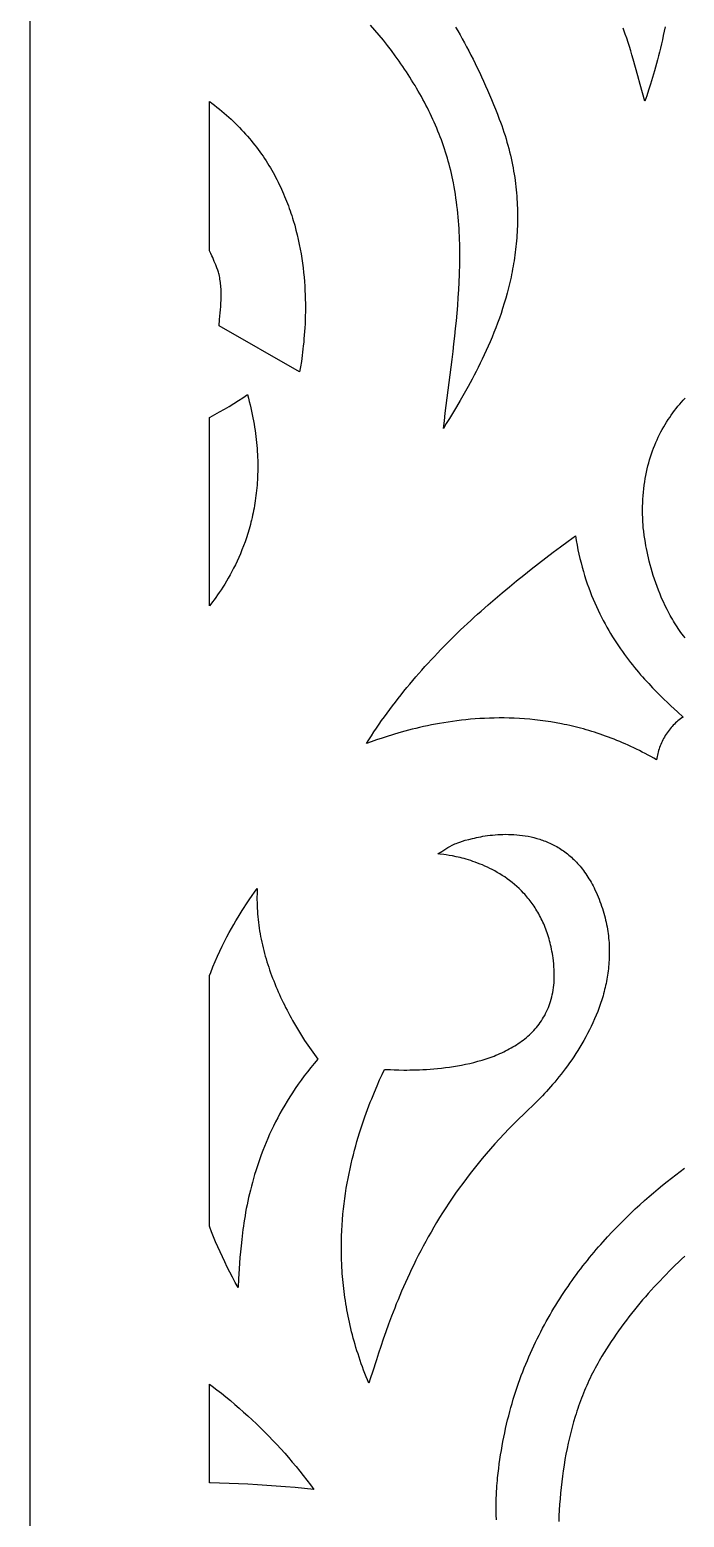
# Model space of a CAD drawing. Extents: x -1000 to 1000, y -1450 to 1450.
# Drawn here: x -1000 to -817.9, y -1044.6 to -630.7 of the extents above; entities that cross this region are included whole.
import ezdxf

# ---------------------------------------------------------------- set-up
doc = ezdxf.new("R2010")
doc.units = 0
doc.layers.add('LAYER_1', color=18, linetype='CONTINUOUS')

msp = doc.modelspace()

# ---------------------------------------------------------------- linework, layer by layer
at = {"layer": 'LAYER_1'}
for points in [[(-1000, -1450), (-600, -1450), (-600, 1050), (-1000, 1050)], [(-949.82, -650.81), (-949.3, -651.19), (-948.59, -651.73), (-947.9, -652.27), (-947.21, -652.82), (-946.54, -653.37), (-945.89, -653.93), (-945.24, -654.49), (-944.6, -655.06), (-943.98, -655.63), (-943.37, -656.2), (-942.77, -656.79), (-942.18, -657.37), (-941.61, -657.96), (-941.04, -658.55), (-940.49, -659.15), (-939.94, -659.75), (-939.41, -660.36), (-938.89, -660.97), (-938.38, -661.58), (-937.88, -662.2), (-937.39, -662.82), (-936.91, -663.44), (-936.44, -664.07), (-935.98, -664.7), (-935.53, -665.33), (-935.09, -665.96), (-934.66, -666.6), (-934.25, -667.24), (-933.84, -667.88), (-933.44, -668.53), (-933.05, -669.18), (-932.67, -669.83), (-932.29, -670.48), (-931.93, -671.13), (-931.58, -671.79), (-931.24, -672.45), (-930.9, -673.11), (-930.57, -673.77), (-930.26, -674.43), (-929.95, -675.09), (-929.65, -675.76), (-929.36, -676.42), (-929.07, -677.09), (-928.8, -677.76), (-928.53, -678.43), (-928.27, -679.09), (-928.02, -679.76), (-927.78, -680.43), (-927.54, -681.1), (-927.31, -681.77), (-927.09, -682.44), (-926.88, -683.12), (-926.67, -683.79), (-926.28, -685.13), (-925.92, -686.46), (-925.59, -687.8), (-925.28, -689.13), (-925, -690.46), (-924.74, -691.78), (-924.51, -693.09), (-924.3, -694.4), (-924.11, -695.7), (-923.95, -696.99), (-923.8, -698.27), (-923.68, -699.55), (-923.57, -700.8), (-923.49, -702.05), (-923.42, -703.28), (-923.37, -704.5), (-923.33, -705.71), (-923.31, -706.89), (-923.31, -708.07), (-923.31, -709.22), (-923.33, -710.35), (-923.37, -711.47), (-923.41, -712.56), (-923.47, -713.64), (-923.53, -714.69), (-923.61, -715.71), (-923.69, -716.72), (-923.78, -717.7), (-923.88, -718.65), (-923.98, -719.58), (-924.09, -720.48), (-924.2, -721.35), (-924.43, -723), (-924.67, -724.53), (-924.91, -725.93), (-947.32, -713.12), (-947.16, -711.34), (-947, -709.54), (-946.92, -708.64), (-946.86, -707.74), (-946.8, -706.84), (-946.77, -705.94), (-946.74, -705.04), (-946.74, -704.14), (-946.76, -703.25), (-946.78, -702.8), (-946.81, -702.35), (-946.85, -701.91), (-946.89, -701.47), (-946.94, -701.02), (-947, -700.58), (-947.07, -700.14), (-947.14, -699.71), (-947.23, -699.27), (-947.33, -698.83), (-947.39, -698.6), (-947.51, -698.19), (-947.7, -697.64), (-947.95, -696.95), (-948.26, -696.13), (-948.64, -695.19), (-949.09, -694.15), (-949.34, -693.6), (-949.61, -693.03), (-949.89, -692.43), (-950, -692.22), (-950, -650.68)], [(-939.17, -733.2), (-938.93, -734.13), (-938.7, -735.05), (-938.48, -735.97), (-938.28, -736.88), (-938.08, -737.78), (-937.9, -738.68), (-937.74, -739.57), (-937.58, -740.45), (-937.44, -741.33), (-937.3, -742.2), (-937.18, -743.06), (-937.07, -743.92), (-936.97, -744.76), (-936.89, -745.61), (-936.81, -746.44), (-936.74, -747.27), (-936.69, -748.1), (-936.64, -748.91), (-936.6, -749.72), (-936.58, -750.53), (-936.56, -751.32), (-936.55, -752.11), (-936.56, -752.9), (-936.57, -753.67), (-936.59, -754.44), (-936.62, -755.2), (-936.65, -755.96), (-936.7, -756.71), (-936.75, -757.45), (-936.82, -758.19), (-936.89, -758.91), (-936.97, -759.64), (-937.05, -760.35), (-937.14, -761.06), (-937.24, -761.76), (-937.35, -762.46), (-937.47, -763.14), (-937.59, -763.82), (-937.72, -764.5), (-937.85, -765.17), (-937.99, -765.83), (-938.14, -766.48), (-938.29, -767.13), (-938.45, -767.77), (-938.61, -768.4), (-938.96, -769.64), (-939.32, -770.86), (-939.7, -772.05), (-940.1, -773.21), (-940.52, -774.35), (-940.95, -775.45), (-941.39, -776.53), (-941.85, -777.58), (-942.31, -778.6), (-942.79, -779.6), (-943.27, -780.56), (-943.76, -781.5), (-944.25, -782.41), (-944.75, -783.29), (-945.25, -784.15), (-945.76, -784.97), (-946.26, -785.77), (-946.76, -786.53), (-947.25, -787.27), (-947.74, -787.98), (-948.23, -788.66), (-948.71, -789.32), (-949.18, -789.94), (-949.64, -790.54), (-950, -791), (-950, -738.59), (-949.82, -738.5), (-948.48, -737.78), (-947.16, -737.04), (-945.84, -736.28), (-944.53, -735.51), (-943.24, -734.72), (-941.96, -733.92), (-940.68, -733.1), (-939.42, -732.26)], [(-847.92, -772.85), (-847.7, -774.13), (-847.45, -775.4), (-847.19, -776.65), (-846.9, -777.87), (-846.61, -779.08), (-846.29, -780.28), (-845.96, -781.45), (-845.61, -782.61), (-845.25, -783.75), (-844.87, -784.87), (-844.48, -785.97), (-844.07, -787.05), (-843.66, -788.12), (-843.23, -789.17), (-842.78, -790.21), (-842.33, -791.22), (-841.87, -792.22), (-841.39, -793.2), (-840.91, -794.17), (-840.41, -795.12), (-839.91, -796.05), (-839.4, -796.97), (-838.88, -797.87), (-838.36, -798.75), (-837.83, -799.62), (-837.29, -800.47), (-836.75, -801.31), (-836.2, -802.13), (-835.65, -802.93), (-835.1, -803.72), (-834.54, -804.5), (-833.98, -805.26), (-833.41, -806), (-832.85, -806.73), (-832.28, -807.45), (-831.72, -808.15), (-831.15, -808.83), (-830.58, -809.5), (-830.02, -810.16), (-829.46, -810.8), (-828.9, -811.43), (-827.78, -812.65), (-826.69, -813.81), (-825.61, -814.92), (-824.55, -815.97), (-823.53, -816.97), (-822.54, -817.92), (-821.58, -818.82), (-819.8, -820.48), (-818.21, -821.95), (-818.58, -822.19), (-818.93, -822.45), (-819.28, -822.72), (-819.63, -823), (-819.97, -823.29), (-820.3, -823.59), (-820.62, -823.91), (-820.94, -824.23), (-821.24, -824.56), (-821.54, -824.9), (-821.84, -825.25), (-822.12, -825.61), (-822.39, -825.97), (-822.66, -826.34), (-822.91, -826.72), (-823.16, -827.11), (-823.4, -827.5), (-823.62, -827.9), (-823.84, -828.3), (-824.05, -828.71), (-824.24, -829.12), (-824.42, -829.54), (-824.6, -829.96), (-824.76, -830.38), (-824.9, -830.81), (-825.04, -831.23), (-825.16, -831.67), (-825.28, -832.1), (-825.37, -832.53), (-825.46, -832.96), (-825.53, -833.4), (-825.59, -833.83), (-826.38, -833.38), (-827.18, -832.94), (-827.97, -832.51), (-828.76, -832.08), (-829.55, -831.67), (-830.34, -831.27), (-831.13, -830.88), (-831.92, -830.5), (-832.71, -830.13), (-833.5, -829.77), (-834.28, -829.42), (-835.07, -829.08), (-835.85, -828.75), (-836.64, -828.43), (-837.42, -828.11), (-838.2, -827.81), (-838.98, -827.52), (-839.76, -827.23), (-840.54, -826.96), (-841.32, -826.69), (-842.09, -826.43), (-842.87, -826.18), (-843.64, -825.94), (-844.41, -825.71), (-845.18, -825.49), (-845.95, -825.27), (-846.72, -825.07), (-847.48, -824.87), (-848.24, -824.68), (-849.01, -824.49), (-849.76, -824.32), (-850.52, -824.15), (-851.28, -823.99), (-852.03, -823.84), (-853.53, -823.56), (-855.02, -823.31), (-856.51, -823.08), (-857.98, -822.89), (-859.44, -822.72), (-860.89, -822.57), (-862.34, -822.45), (-863.77, -822.36), (-865.19, -822.29), (-866.59, -822.24), (-867.99, -822.21), (-869.37, -822.21), (-870.74, -822.22), (-872.09, -822.26), (-873.43, -822.31), (-874.75, -822.39), (-876.07, -822.48), (-877.36, -822.58), (-878.64, -822.7), (-879.9, -822.84), (-881.15, -822.99), (-882.38, -823.15), (-883.59, -823.33), (-884.78, -823.52), (-885.96, -823.72), (-887.11, -823.93), (-888.25, -824.15), (-889.37, -824.38), (-890.47, -824.61), (-891.54, -824.86), (-892.6, -825.11), (-893.63, -825.36), (-894.65, -825.62), (-895.64, -825.89), (-896.61, -826.15), (-897.55, -826.42), (-898.48, -826.69), (-899.37, -826.97), (-900.25, -827.24), (-901.92, -827.78), (-903.5, -828.31), (-904.96, -828.83), (-906.32, -829.32), (-905.64, -828.24), (-904.95, -827.16), (-904.24, -826.09), (-903.53, -825.03), (-902.81, -823.97), (-902.08, -822.92), (-901.33, -821.87), (-900.58, -820.84), (-899.82, -819.8), (-899.05, -818.78), (-898.27, -817.76), (-897.49, -816.75), (-896.69, -815.74), (-895.89, -814.74), (-895.07, -813.74), (-894.25, -812.76), (-893.42, -811.77), (-892.59, -810.8), (-891.74, -809.83), (-890.89, -808.86), (-890.03, -807.9), (-889.16, -806.95), (-888.29, -806), (-887.41, -805.06), (-886.52, -804.13), (-885.62, -803.2), (-884.72, -802.27), (-883.81, -801.35), (-882.9, -800.44), (-881.98, -799.53), (-881.05, -798.63), (-880.12, -797.73), (-879.18, -796.84), (-878.24, -795.95), (-877.29, -795.07), (-876.34, -794.2), (-875.38, -793.32), (-874.41, -792.46), (-872.47, -790.74), (-870.51, -789.04), (-868.54, -787.36), (-866.55, -785.7), (-864.54, -784.06), (-862.52, -782.44), (-860.49, -780.83), (-858.45, -779.24), (-856.4, -777.67), (-854.34, -776.11), (-852.28, -774.57), (-850.2, -773.05), (-848.13, -771.54)], [(-866.81, -854.58), (-866.04, -854.6), (-865.27, -854.63), (-864.48, -854.69), (-863.7, -854.77), (-862.9, -854.86), (-862.11, -854.98), (-861.31, -855.12), (-860.51, -855.29), (-859.71, -855.48), (-858.91, -855.69), (-858.11, -855.94), (-857.71, -856.07), (-857.31, -856.21), (-856.91, -856.35), (-856.51, -856.5), (-856.12, -856.66), (-855.72, -856.83), (-855.33, -857.01), (-854.94, -857.19), (-854.55, -857.38), (-854.16, -857.58), (-853.77, -857.79), (-853.38, -858), (-853, -858.23), (-852.62, -858.46), (-852.24, -858.7), (-851.86, -858.95), (-851.49, -859.21), (-851.12, -859.48), (-850.75, -859.76), (-850.38, -860.04), (-850.02, -860.34), (-849.66, -860.64), (-849.3, -860.96), (-848.94, -861.28), (-848.59, -861.62), (-848.25, -861.96), (-847.9, -862.32), (-847.56, -862.68), (-847.23, -863.06), (-846.89, -863.44), (-846.56, -863.84), (-846.24, -864.25), (-845.92, -864.67), (-845.61, -865.1), (-845.29, -865.54), (-844.99, -865.99), (-844.69, -866.45), (-844.39, -866.93), (-844.1, -867.41), (-843.81, -867.91), (-843.53, -868.42), (-843.26, -868.94), (-842.99, -869.48), (-842.72, -870.02), (-842.42, -870.68), (-842.13, -871.33), (-841.85, -871.98), (-841.59, -872.63), (-841.34, -873.27), (-841.1, -873.92), (-840.87, -874.56), (-840.66, -875.21), (-840.46, -875.85), (-840.27, -876.49), (-840.09, -877.13), (-839.92, -877.77), (-839.77, -878.41), (-839.63, -879.04), (-839.49, -879.68), (-839.37, -880.31), (-839.26, -880.94), (-839.16, -881.57), (-839.08, -882.2), (-839, -882.83), (-838.93, -883.45), (-838.87, -884.07), (-838.82, -884.69), (-838.79, -885.31), (-838.76, -885.93), (-838.74, -886.54), (-838.73, -887.15), (-838.73, -887.76), (-838.74, -888.37), (-838.76, -888.98), (-838.79, -889.58), (-838.83, -890.18), (-838.87, -890.78), (-838.92, -891.38), (-838.99, -891.97), (-839.06, -892.57), (-839.14, -893.16), (-839.22, -893.74), (-839.32, -894.33), (-839.42, -894.91), (-839.53, -895.49), (-839.64, -896.06), (-839.77, -896.64), (-839.9, -897.21), (-840.03, -897.78), (-840.18, -898.34), (-840.33, -898.91), (-840.48, -899.47), (-840.82, -900.58), (-841.17, -901.68), (-841.55, -902.76), (-841.96, -903.83), (-842.38, -904.89), (-842.82, -905.94), (-843.28, -906.97), (-843.76, -907.99), (-844.25, -908.99), (-844.76, -909.98), (-845.28, -910.95), (-845.81, -911.91), (-846.36, -912.85), (-846.91, -913.78), (-847.47, -914.69), (-848.05, -915.58), (-848.62, -916.46), (-849.21, -917.31), (-849.8, -918.15), (-850.39, -918.97), (-850.98, -919.78), (-851.58, -920.56), (-852.17, -921.32), (-852.76, -922.07), (-853.35, -922.79), (-853.94, -923.5), (-854.52, -924.18), (-855.1, -924.84), (-855.66, -925.49), (-856.22, -926.11), (-856.77, -926.7), (-857.31, -927.28), (-858.35, -928.36), (-859.34, -929.35), (-860.26, -930.25), (-861.1, -931.04), (-862.55, -932.41), (-863.96, -933.78), (-865.34, -935.15), (-866.69, -936.52), (-868.01, -937.9), (-869.3, -939.27), (-870.55, -940.65), (-871.78, -942.03), (-872.97, -943.41), (-874.13, -944.79), (-875.27, -946.17), (-876.38, -947.55), (-877.45, -948.93), (-878.5, -950.31), (-879.53, -951.68), (-880.52, -953.05), (-881.49, -954.42), (-882.43, -955.79), (-883.35, -957.15), (-884.24, -958.51), (-885.11, -959.86), (-885.96, -961.21), (-886.78, -962.55), (-887.57, -963.88), (-888.35, -965.21), (-889.1, -966.54), (-889.83, -967.85), (-890.54, -969.16), (-891.22, -970.46), (-891.89, -971.75), (-892.54, -973.03), (-893.16, -974.3), (-893.77, -975.56), (-894.36, -976.81), (-894.93, -978.05), (-895.48, -979.28), (-896.02, -980.49), (-896.54, -981.7), (-897.04, -982.89), (-897.53, -984.07), (-898, -985.23), (-898.46, -986.39), (-898.9, -987.52), (-899.33, -988.64), (-900.14, -990.84), (-900.91, -992.97), (-901.63, -995.04), (-902.3, -997.03), (-902.94, -998.94), (-903.54, -1000.78), (-904.64, -1004.21), (-905.16, -1005.78), (-905.65, -1007.27), (-906.03, -1006.36), (-906.39, -1005.45), (-906.75, -1004.54), (-907.09, -1003.63), (-907.43, -1002.73), (-907.75, -1001.83), (-908.07, -1000.93), (-908.37, -1000.03), (-908.66, -999.14), (-908.95, -998.24), (-909.22, -997.35), (-909.48, -996.46), (-909.74, -995.58), (-909.98, -994.69), (-910.21, -993.81), (-910.44, -992.93), (-910.65, -992.06), (-910.86, -991.18), (-911.05, -990.31), (-911.24, -989.44), (-911.42, -988.58), (-911.59, -987.71), (-911.75, -986.85), (-911.9, -986), (-912.05, -985.14), (-912.18, -984.29), (-912.31, -983.44), (-912.43, -982.59), (-912.54, -981.75), (-912.64, -980.91), (-912.73, -980.07), (-912.82, -979.24), (-912.9, -978.41), (-912.97, -977.58), (-913.04, -976.76), (-913.09, -975.94), (-913.14, -975.12), (-913.19, -974.31), (-913.25, -972.69), (-913.29, -971.09), (-913.3, -969.5), (-913.28, -967.92), (-913.24, -966.36), (-913.18, -964.82), (-913.09, -963.29), (-912.98, -961.78), (-912.86, -960.28), (-912.71, -958.8), (-912.54, -957.34), (-912.35, -955.89), (-912.14, -954.46), (-911.92, -953.05), (-911.68, -951.66), (-911.43, -950.29), (-911.16, -948.93), (-910.88, -947.6), (-910.58, -946.28), (-910.27, -944.98), (-909.96, -943.71), (-909.63, -942.45), (-909.29, -941.22), (-908.95, -940), (-908.6, -938.81), (-908.24, -937.64), (-907.87, -936.49), (-907.51, -935.36), (-907.13, -934.26), (-906.76, -933.18), (-906.38, -932.12), (-906, -931.09), (-905.62, -930.08), (-905.24, -929.1), (-904.86, -928.13), (-904.11, -926.29), (-903.37, -924.55), (-902.65, -922.91), (-901.97, -921.38), (-901.32, -919.96), (-900.43, -920), (-899.61, -920.04), (-898.56, -920.08), (-897.31, -920.12), (-895.87, -920.14), (-895.08, -920.14), (-894.26, -920.13), (-893.4, -920.12), (-892.5, -920.09), (-891.57, -920.06), (-890.61, -920.02), (-889.62, -919.96), (-888.61, -919.89), (-887.57, -919.81), (-886.51, -919.71), (-885.44, -919.6), (-884.34, -919.47), (-883.24, -919.32), (-882.12, -919.16), (-880.99, -918.97), (-879.86, -918.77), (-878.72, -918.54), (-877.58, -918.28), (-876.44, -918.01), (-875.3, -917.71), (-874.16, -917.38), (-873.6, -917.21), (-873.04, -917.03), (-872.48, -916.84), (-871.92, -916.65), (-871.37, -916.45), (-870.82, -916.24), (-870.27, -916.02), (-869.73, -915.8), (-869.19, -915.57), (-868.66, -915.33), (-868.13, -915.08), (-867.6, -914.82), (-867.08, -914.56), (-866.57, -914.29), (-866.06, -914.01), (-865.56, -913.72), (-865.07, -913.42), (-864.58, -913.11), (-864.1, -912.8), (-863.63, -912.47), (-863.16, -912.14), (-862.7, -911.8), (-862.26, -911.45), (-861.82, -911.08), (-861.38, -910.71), (-860.96, -910.33), (-860.55, -909.94), (-860.15, -909.54), (-859.75, -909.12), (-859.37, -908.7), (-859, -908.27), (-858.64, -907.82), (-858.29, -907.37), (-857.95, -906.91), (-857.63, -906.43), (-857.31, -905.94), (-857.01, -905.44), (-856.72, -904.93), (-856.45, -904.41), (-856.18, -903.88), (-855.93, -903.34), (-855.7, -902.78), (-855.48, -902.21), (-855.27, -901.63), (-855.08, -901.04), (-854.91, -900.43), (-854.75, -899.82), (-854.6, -899.19), (-854.47, -898.54), (-854.36, -897.89), (-854.26, -897.22), (-854.18, -896.54), (-854.12, -895.84), (-854.08, -895.13), (-854.05, -894.41), (-854.04, -893.68), (-854.05, -892.93), (-854.08, -892.16), (-854.13, -891.39), (-854.19, -890.6), (-854.28, -889.79), (-854.38, -888.97), (-854.48, -888.34), (-854.58, -887.72), (-854.69, -887.11), (-854.8, -886.5), (-854.93, -885.91), (-855.06, -885.33), (-855.2, -884.75), (-855.35, -884.18), (-855.51, -883.62), (-855.67, -883.07), (-855.84, -882.53), (-856.02, -882), (-856.2, -881.48), (-856.39, -880.96), (-856.59, -880.45), (-856.79, -879.95), (-857, -879.46), (-857.21, -878.98), (-857.44, -878.5), (-857.66, -878.04), (-857.9, -877.58), (-858.13, -877.13), (-858.38, -876.68), (-858.63, -876.25), (-858.88, -875.82), (-859.14, -875.4), (-859.4, -874.99), (-859.67, -874.58), (-859.94, -874.19), (-860.22, -873.8), (-860.5, -873.41), (-860.79, -873.04), (-861.08, -872.67), (-861.37, -872.31), (-861.67, -871.95), (-861.97, -871.6), (-862.28, -871.26), (-862.58, -870.93), (-863.21, -870.28), (-863.85, -869.66), (-864.49, -869.06), (-865.15, -868.49), (-865.81, -867.94), (-866.49, -867.42), (-867.16, -866.92), (-867.85, -866.44), (-868.53, -865.99), (-869.22, -865.56), (-869.91, -865.15), (-870.61, -864.76), (-871.3, -864.39), (-871.99, -864.04), (-872.67, -863.71), (-873.35, -863.4), (-874.03, -863.1), (-874.7, -862.83), (-875.37, -862.57), (-876.02, -862.33), (-876.67, -862.1), (-877.3, -861.89), (-877.93, -861.69), (-878.54, -861.51), (-879.13, -861.34), (-879.72, -861.18), (-880.28, -861.04), (-881.36, -860.79), (-882.36, -860.58), (-883.27, -860.42), (-884.09, -860.28), (-884.81, -860.18), (-885.88, -860.06), (-886.44, -860), (-885.31, -859.31), (-884.2, -858.62), (-883.63, -858.27), (-883.07, -857.94), (-882.49, -857.62), (-881.91, -857.32), (-881.72, -857.23), (-881.39, -857.1), (-880.93, -856.92), (-880.33, -856.72), (-879.62, -856.49), (-878.8, -856.24), (-877.87, -855.98), (-876.84, -855.72), (-876.29, -855.6), (-875.72, -855.47), (-875.14, -855.36), (-874.53, -855.24), (-873.9, -855.13), (-873.26, -855.03), (-872.59, -854.93), (-871.92, -854.85), (-871.22, -854.77), (-870.52, -854.71), (-869.8, -854.65), (-869.07, -854.61), (-868.33, -854.58), (-867.58, -854.57)], [(-936.72, -870.39), (-936.75, -871.18), (-936.77, -871.96), (-936.77, -872.75), (-936.76, -873.54), (-936.74, -874.33), (-936.71, -875.12), (-936.66, -875.91), (-936.61, -876.7), (-936.54, -877.48), (-936.46, -878.27), (-936.37, -879.06), (-936.27, -879.85), (-936.16, -880.64), (-936.03, -881.42), (-935.9, -882.21), (-935.75, -882.99), (-935.6, -883.78), (-935.43, -884.56), (-935.26, -885.34), (-935.07, -886.12), (-934.87, -886.9), (-934.67, -887.68), (-934.45, -888.45), (-934.23, -889.23), (-934, -890), (-933.76, -890.77), (-933.5, -891.54), (-933.25, -892.31), (-932.98, -893.07), (-932.7, -893.84), (-932.42, -894.6), (-932.12, -895.35), (-931.82, -896.11), (-931.51, -896.86), (-931.2, -897.61), (-930.87, -898.36), (-930.54, -899.1), (-930.21, -899.85), (-929.86, -900.58), (-929.51, -901.32), (-929.15, -902.05), (-928.79, -902.78), (-928.41, -903.51), (-928.04, -904.23), (-927.65, -904.95), (-927.26, -905.66), (-926.87, -906.37), (-926.06, -907.78), (-925.23, -909.17), (-924.38, -910.55), (-923.51, -911.91), (-922.63, -913.24), (-921.73, -914.56), (-920.81, -915.86), (-919.88, -917.14), (-920.86, -918.3), (-921.81, -919.45), (-922.73, -920.61), (-923.61, -921.78), (-924.48, -922.94), (-925.31, -924.11), (-926.11, -925.27), (-926.89, -926.44), (-927.64, -927.6), (-928.36, -928.77), (-929.06, -929.93), (-929.73, -931.09), (-930.38, -932.25), (-931, -933.41), (-931.6, -934.57), (-932.18, -935.73), (-932.73, -936.88), (-933.26, -938.02), (-933.77, -939.17), (-934.26, -940.31), (-934.72, -941.44), (-935.17, -942.57), (-935.6, -943.7), (-936, -944.82), (-936.39, -945.93), (-936.76, -947.04), (-937.11, -948.14), (-937.44, -949.23), (-937.76, -950.31), (-938.06, -951.39), (-938.34, -952.46), (-938.61, -953.52), (-938.87, -954.57), (-939.11, -955.61), (-939.33, -956.65), (-939.54, -957.67), (-939.74, -958.68), (-939.93, -959.68), (-940.1, -960.67), (-940.26, -961.65), (-940.42, -962.61), (-940.56, -963.57), (-940.69, -964.51), (-940.81, -965.43), (-941.03, -967.25), (-941.21, -969.01), (-941.37, -970.7), (-941.5, -972.34), (-941.61, -973.91), (-941.71, -975.41), (-941.87, -978.19), (-942.01, -980.66), (-942.81, -979.22), (-943.58, -977.8), (-944.32, -976.37), (-945.04, -974.95), (-945.74, -973.54), (-946.41, -972.14), (-947.05, -970.74), (-947.68, -969.34), (-948.27, -967.95), (-948.85, -966.57), (-949.39, -965.19), (-949.92, -963.82), (-950, -963.61), (-950, -893.95), (-949.95, -893.81), (-949.64, -893.01), (-949.01, -891.46), (-948.37, -889.95), (-947.72, -888.49), (-947.07, -887.07), (-946.42, -885.71), (-945.77, -884.4), (-945.12, -883.13), (-944.48, -881.92), (-943.84, -880.76), (-943.22, -879.65), (-942.61, -878.6), (-942.01, -877.6), (-941.43, -876.65), (-940.88, -875.76), (-940.34, -874.92), (-939.83, -874.14), (-938.9, -872.76), (-938.1, -871.6), (-937.45, -870.69), (-936.97, -870.02), (-936.68, -869.6)], [(-949.24, -1008.08), (-947.96, -1009.07), (-946.69, -1010.07), (-945.42, -1011.08), (-944.17, -1012.11), (-942.93, -1013.15), (-941.71, -1014.21), (-940.49, -1015.28), (-939.29, -1016.37), (-938.1, -1017.47), (-936.92, -1018.59), (-935.75, -1019.72), (-934.6, -1020.86), (-933.47, -1022.01), (-932.34, -1023.18), (-931.23, -1024.36), (-930.14, -1025.55), (-929.06, -1026.75), (-927.99, -1027.97), (-926.94, -1029.2), (-925.9, -1030.44), (-924.88, -1031.69), (-923.88, -1032.95), (-922.89, -1034.22), (-921.92, -1035.51), (-920.96, -1036.8), (-923.57, -1036.54), (-926.19, -1036.29), (-928.8, -1036.07), (-931.42, -1035.87), (-934.04, -1035.69), (-936.67, -1035.52), (-939.29, -1035.38), (-941.91, -1035.26), (-944.54, -1035.16), (-947.17, -1035.08), (-949.79, -1035.02), (-950, -1035.01), (-950, -1007.52)]]:
    msp.add_lwpolyline(points, close=True, dxfattribs=at)
for points in [[(-881.51, -630.01), (-880.89, -631.08), (-880.27, -632.16), (-879.66, -633.26), (-879.05, -634.37), (-878.45, -635.5), (-877.84, -636.64), (-877.25, -637.8), (-876.65, -638.97), (-876.06, -640.16), (-875.48, -641.36), (-874.89, -642.57), (-874.32, -643.8), (-873.74, -645.05), (-873.18, -646.31), (-872.61, -647.59), (-872.06, -648.88), (-871.5, -650.19), (-870.96, -651.51), (-870.42, -652.85), (-869.88, -654.21), (-869.35, -655.58), (-869.01, -656.5), (-868.67, -657.42), (-868.35, -658.34), (-868.05, -659.26), (-867.75, -660.17), (-867.47, -661.09), (-867.21, -661.99), (-866.95, -662.9), (-866.71, -663.8), (-866.48, -664.71), (-866.26, -665.6), (-866.06, -666.5), (-865.86, -667.39), (-865.68, -668.28), (-865.51, -669.17), (-865.35, -670.05), (-865.21, -670.93), (-865.07, -671.81), (-864.95, -672.68), (-864.83, -673.55), (-864.73, -674.42), (-864.64, -675.29), (-864.56, -676.15), (-864.49, -677.01), (-864.43, -677.86), (-864.37, -678.71), (-864.33, -679.56), (-864.3, -680.41), (-864.28, -681.25), (-864.27, -682.08), (-864.26, -682.92), (-864.27, -683.75), (-864.29, -684.58), (-864.31, -685.4), (-864.34, -686.22), (-864.38, -687.04), (-864.43, -687.85), (-864.49, -688.66), (-864.56, -689.46), (-864.63, -690.26), (-864.71, -691.06), (-864.8, -691.86), (-864.9, -692.64), (-865, -693.43), (-865.12, -694.21), (-865.23, -694.99), (-865.36, -695.76), (-865.49, -696.53), (-865.63, -697.3), (-865.78, -698.06), (-865.93, -698.82), (-866.09, -699.57), (-866.42, -701.06), (-866.78, -702.53), (-867.16, -703.99), (-867.55, -705.43), (-867.97, -706.85), (-868.41, -708.25), (-868.86, -709.64), (-869.33, -711), (-869.82, -712.35), (-870.32, -713.67), (-870.83, -714.98), (-871.35, -716.26), (-871.88, -717.53), (-872.42, -718.77), (-872.96, -719.99), (-873.52, -721.2), (-874.08, -722.38), (-874.64, -723.53), (-875.2, -724.67), (-875.77, -725.78), (-876.34, -726.87), (-876.91, -727.94), (-877.47, -728.99), (-878.03, -730.01), (-879.14, -731.98), (-880.22, -733.85), (-881.27, -735.62), (-883.21, -738.86), (-884.09, -740.32), (-884.89, -741.67), (-884.64, -739.54), (-884.38, -737.42), (-883.85, -733.15), (-883.3, -728.88), (-882.75, -724.59), (-882.48, -722.45), (-882.22, -720.3), (-881.97, -718.16), (-881.73, -716.01), (-881.5, -713.86), (-881.29, -711.71), (-881.09, -709.57), (-880.91, -707.42), (-880.75, -705.27), (-880.61, -703.13), (-880.5, -700.98), (-880.41, -698.84), (-880.38, -697.77), (-880.36, -696.7), (-880.34, -695.63), (-880.33, -694.56), (-880.32, -693.5), (-880.33, -692.43), (-880.34, -691.36), (-880.37, -690.3), (-880.4, -689.23), (-880.44, -688.17), (-880.49, -687.1), (-880.55, -686.04), (-880.62, -684.98), (-880.7, -683.92), (-880.79, -682.86), (-880.89, -681.8), (-881, -680.74), (-881.13, -679.68), (-881.26, -678.63), (-881.41, -677.57), (-881.57, -676.52), (-881.74, -675.47), (-881.92, -674.42), (-882.11, -673.37), (-882.29, -672.49), (-882.47, -671.62), (-882.67, -670.75), (-882.87, -669.88), (-883.09, -669.02), (-883.31, -668.16), (-883.55, -667.3), (-883.79, -666.45), (-884.05, -665.6), (-884.31, -664.76), (-884.58, -663.91), (-884.87, -663.08), (-885.16, -662.24), (-885.46, -661.41), (-885.77, -660.58), (-886.09, -659.76), (-886.42, -658.94), (-886.76, -658.12), (-887.1, -657.31), (-887.46, -656.5), (-887.82, -655.69), (-888.19, -654.89), (-888.57, -654.09), (-888.96, -653.29), (-889.35, -652.49), (-889.76, -651.7), (-890.17, -650.92), (-890.59, -650.13), (-891.02, -649.35), (-891.45, -648.57), (-891.89, -647.8), (-892.35, -647.03), (-892.8, -646.26), (-893.27, -645.5), (-893.74, -644.73), (-894.22, -643.98), (-894.7, -643.22), (-895.2, -642.47), (-895.7, -641.72), (-896.2, -640.97), (-896.72, -640.23), (-897.24, -639.49), (-898.29, -638.02), (-899.38, -636.56), (-900.48, -635.11), (-901.61, -633.68), (-902.77, -632.25), (-903.94, -630.84), (-905.14, -629.44)], [(-823.24, -629.93), (-823.47, -631.16), (-823.71, -632.36), (-823.96, -633.54), (-824.21, -634.69), (-824.48, -635.83), (-824.74, -636.94), (-825.02, -638.03), (-825.29, -639.1), (-825.57, -640.14), (-825.85, -641.16), (-826.13, -642.15), (-826.7, -644.06), (-827.26, -645.87), (-827.81, -647.57), (-828.34, -649.16), (-828.85, -650.64), (-829.51, -648.3), (-830.16, -645.95), (-830.79, -643.61), (-831.43, -641.26), (-832.09, -638.92), (-832.43, -637.76), (-832.77, -636.59), (-833.13, -635.43), (-833.5, -634.27), (-833.88, -633.12), (-834.28, -631.97), (-834.88, -630.33)], [(-817.67, -799.89), (-818.07, -799.39), (-818.45, -798.89), (-818.82, -798.38), (-819.18, -797.87), (-819.54, -797.35), (-819.89, -796.83), (-820.23, -796.31), (-820.56, -795.78), (-820.88, -795.26), (-821.2, -794.73), (-821.51, -794.2), (-821.81, -793.66), (-822.1, -793.13), (-822.39, -792.59), (-822.66, -792.06), (-823.2, -790.98), (-823.7, -789.9), (-824.18, -788.83), (-824.63, -787.76), (-825.06, -786.69), (-825.45, -785.64), (-825.83, -784.59), (-826.18, -783.55), (-826.51, -782.53), (-826.81, -781.52), (-827.09, -780.53), (-827.36, -779.57), (-827.6, -778.62), (-827.82, -777.7), (-828.02, -776.8), (-828.21, -775.93), (-828.38, -775.1), (-828.53, -774.29), (-828.67, -773.52), (-828.8, -772.79), (-829, -771.44), (-829.16, -770.27), (-829.27, -769.28), (-829.35, -768.5), (-829.41, -767.62), (-829.45, -766.54), (-829.48, -765.48), (-829.49, -764.43), (-829.47, -763.39), (-829.44, -762.37), (-829.39, -761.36), (-829.33, -760.37), (-829.24, -759.39), (-829.14, -758.43), (-829.03, -757.48), (-828.89, -756.54), (-828.74, -755.62), (-828.58, -754.71), (-828.39, -753.82), (-828.2, -752.93), (-827.99, -752.06), (-827.76, -751.21), (-827.52, -750.36), (-827.26, -749.53), (-826.99, -748.72), (-826.71, -747.91), (-826.42, -747.12), (-826.11, -746.34), (-825.79, -745.57), (-825.45, -744.82), (-825.11, -744.08), (-824.75, -743.35), (-824.38, -742.63), (-824, -741.92), (-823.61, -741.23), (-823.2, -740.54), (-822.79, -739.87), (-822.37, -739.21), (-821.94, -738.57), (-821.49, -737.93), (-821.04, -737.3), (-820.58, -736.69), (-820.11, -736.09), (-819.63, -735.49), (-819.15, -734.91), (-818.66, -734.34), (-818.16, -733.78), (-817.65, -733.23)], [(-870.15, -1045.27), (-870.2, -1043.87), (-870.23, -1042.45), (-870.23, -1041.01), (-870.2, -1039.56), (-870.15, -1038.09), (-870.11, -1037.35), (-870.06, -1036.6), (-870.01, -1035.85), (-869.95, -1035.1), (-869.89, -1034.34), (-869.81, -1033.58), (-869.67, -1032.28), (-869.52, -1030.99), (-869.36, -1029.72), (-869.18, -1028.45), (-868.99, -1027.2), (-868.78, -1025.95), (-868.57, -1024.71), (-868.34, -1023.48), (-868.1, -1022.27), (-867.85, -1021.06), (-867.59, -1019.86), (-867.32, -1018.67), (-867.03, -1017.49), (-866.74, -1016.32), (-866.43, -1015.16), (-866.11, -1014.01), (-865.79, -1012.87), (-865.45, -1011.74), (-865.1, -1010.61), (-864.74, -1009.5), (-864.38, -1008.4), (-864, -1007.3), (-863.61, -1006.22), (-863.22, -1005.14), (-862.81, -1004.07), (-862.4, -1003.01), (-861.97, -1001.97), (-861.54, -1000.93), (-861.1, -999.9), (-860.65, -998.88), (-860.2, -997.86), (-859.73, -996.86), (-859.26, -995.87), (-858.78, -994.88), (-858.3, -993.9), (-857.8, -992.94), (-857.3, -991.98), (-856.79, -991.03), (-856.28, -990.09), (-855.76, -989.16), (-855.23, -988.23), (-854.7, -987.32), (-854.16, -986.41), (-853.61, -985.52), (-853.06, -984.63), (-852.5, -983.75), (-851.94, -982.88), (-851.37, -982.02), (-850.8, -981.16), (-850.23, -980.32), (-849.64, -979.48), (-849.06, -978.65), (-848.47, -977.83), (-847.87, -977.02), (-847.27, -976.22), (-846.67, -975.43), (-846.06, -974.64), (-845.46, -973.86), (-844.84, -973.09), (-844.23, -972.33), (-843.61, -971.58), (-842.99, -970.83), (-842.36, -970.1), (-841.73, -969.37), (-841.11, -968.65), (-840.47, -967.94), (-839.21, -966.54), (-837.93, -965.17), (-836.65, -963.83), (-835.37, -962.53), (-834.09, -961.26), (-832.8, -960.01), (-831.52, -958.8), (-830.23, -957.62), (-828.95, -956.47), (-827.68, -955.35), (-826.41, -954.26), (-825.15, -953.2), (-823.89, -952.18), (-822.65, -951.17), (-821.42, -950.2), (-820.2, -949.26), (-819, -948.35), (-817.81, -947.46)], [(-817.76, -971.93), (-818.64, -972.76), (-819.52, -973.6), (-820.39, -974.44), (-821.25, -975.29), (-822.1, -976.14), (-822.95, -977), (-823.79, -977.87), (-824.62, -978.74), (-825.45, -979.62), (-826.26, -980.5), (-827.07, -981.4), (-827.88, -982.29), (-828.67, -983.2), (-829.46, -984.11), (-830.23, -985.03), (-831, -985.96), (-831.76, -986.89), (-832.52, -987.83), (-833.26, -988.78), (-833.99, -989.74), (-834.72, -990.7), (-835.43, -991.67), (-836.14, -992.65), (-836.84, -993.64), (-837.52, -994.64), (-838.2, -995.64), (-838.86, -996.66), (-839.52, -997.68), (-840.17, -998.71), (-840.8, -999.75), (-841.2, -1000.42), (-841.58, -1001.08), (-841.96, -1001.75), (-842.33, -1002.43), (-842.7, -1003.1), (-843.05, -1003.78), (-843.4, -1004.47), (-843.74, -1005.15), (-844.08, -1005.84), (-844.4, -1006.54), (-844.72, -1007.23), (-845.03, -1007.93), (-845.34, -1008.63), (-845.63, -1009.34), (-845.92, -1010.04), (-846.21, -1010.75), (-846.48, -1011.47), (-846.75, -1012.18), (-847.01, -1012.9), (-847.27, -1013.62), (-847.52, -1014.34), (-847.76, -1015.07), (-848, -1015.8), (-848.23, -1016.53), (-848.67, -1018), (-849.08, -1019.47), (-849.47, -1020.96), (-849.84, -1022.46), (-850.18, -1023.96), (-850.5, -1025.47), (-850.8, -1026.99), (-851.07, -1028.52), (-851.33, -1030.06), (-851.56, -1031.6), (-851.77, -1033.15), (-851.97, -1034.7), (-852.14, -1036.26), (-852.3, -1037.83), (-852.43, -1039.4), (-852.55, -1040.97), (-852.66, -1042.55), (-852.74, -1044.14), (-852.81, -1045.73)]]:
    msp.add_lwpolyline(points, dxfattribs=at)

doc.saveas('drawing.dxf')
